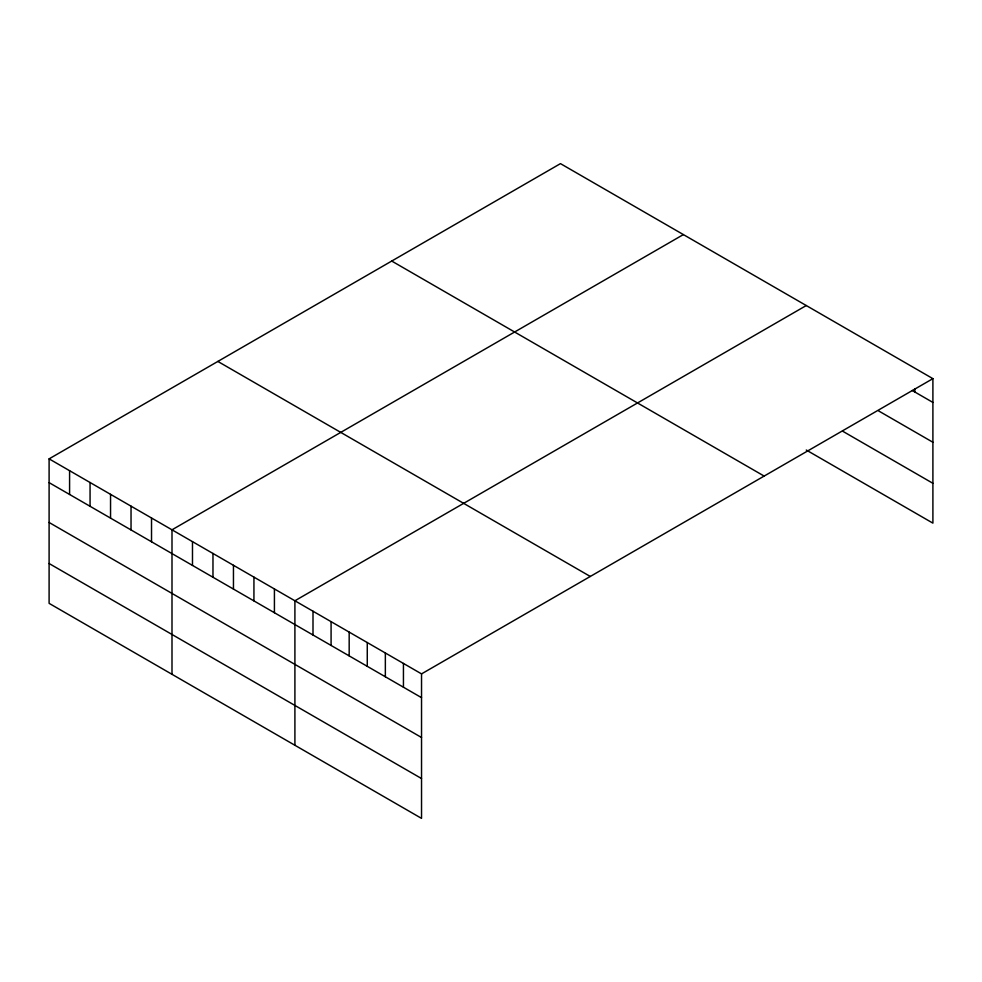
<?xml version="1.0" encoding="UTF-8"?>
<svg xmlns="http://www.w3.org/2000/svg" width="982" height="982" viewBox="0 0 982 982"><rect width="100%" height="100%" fill="white"/><g stroke="black" fill="none" stroke-linecap="round" stroke-linejoin="round"><path stroke-width="1.47" d="M49.1 458.864L421.536 673.885L421.536 818.374L49.1 603.353L49.1 458.864L560.464 163.626L932.9 378.647L932.9 523.136L806.271 450.026M683.374 234.588L171.997 529.814L171.997 674.315M806.271 305.537L294.907 600.775L294.907 745.264M421.536 673.885L932.9 378.647M912.229 390.492L932.9 402.424M878.632 410.93L932.9 442.256M842.458 431.086L932.9 483.304M391.72 261.052L764.143 476.074M217.857 361.437L590.28 576.459M49.1 482.641L421.536 697.662M49.1 522.473L421.536 737.494M49.1 563.521L421.536 778.542M914.807 389.007L914.807 391.978M403.442 663.439L403.442 687.216M385.349 652.993L385.349 676.77M367.268 642.547L367.268 666.324M349.175 632.113L349.175 655.878M331.081 621.667L331.081 645.444M313 611.221L313 634.998M274.42 588.955L274.42 612.719M253.933 577.121L253.933 600.898M233.458 565.301L233.458 589.077M212.971 553.467L212.971 577.244M192.484 541.647L192.484 565.423M151.523 517.993L151.523 541.769M131.036 506.16L131.036 529.936M110.549 494.339L110.549 518.115M90.062 482.518L90.062 506.295M69.587 470.685L69.587 494.462"/></g></svg>
